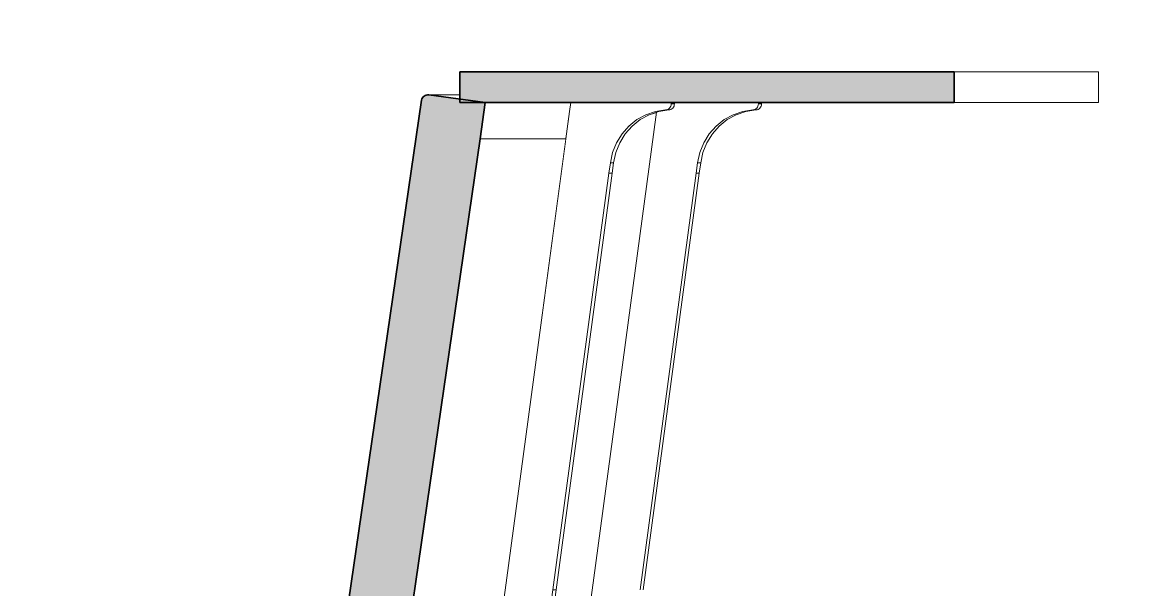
# Model space of a CAD drawing. Header units: millimetres. Extents: x -46169 to 247764, y -86316 to 18123.
# Drawn here: x 232790 to 233697, y -80873 to -80410 of the extents above; entities that cross this region are included whole.
import ezdxf

# ---------------------------------------------------------------- set-up
doc = ezdxf.new("R2010")
doc.units = ezdxf.units.MM
doc.header["$MEASUREMENT"] = 0
doc.linetypes.add('Wipeout_Contour', pattern=[1000, 0, -1000])
doc.layers.add('New_A-20-M_Roof', color=7, linetype='Continuous')
doc.layers.add('New_A-35-M_FFE_Fixed', color=7, linetype='Continuous')
doc.layers.add('New_A-35-M_FFE_Fixed_Pen_No__1', color=7, linetype='Continuous', lineweight=13)
doc.layers.add('New_A-35-M_FFE_Fixed_Pen_No__104', color=7, linetype='Continuous', lineweight=15, true_color=0xa6a6a6)
doc.layers.add('New_A-35-M_FFE_Fixed_Pen_No__44', color=7, linetype='Continuous', lineweight=35, true_color=0x444444)

# ---------------------------------------------------------------- blocks, each defined once
blk = doc.blocks.new('Section Elem_47_5', base_point=(221877.12, -83027.49))
at = {"color": 254, "linetype": 'Wipeout_Contour', "lineweight": 0, "ltscale": 988313.892279}
blk.add_wipeout([(233550.87, -80475.06), (233668.76, -80475.06), (233668.76, -80450.06), (233550.87, -80450.06)], dxfattribs=at).dxf.layer = 'New_A-35-M_FFE_Fixed'
at = {"color": 254, "linetype": 'Wipeout_Contour', "lineweight": 0, "ltscale": 986523.235694}
blk.add_wipeout([(233120.67, -80468.8), (233121.68, -80468.84), (233147.11, -80468.84), (233147.11, -80468.8)], dxfattribs=at).dxf.layer = 'New_A-35-M_FFE_Fixed'
at = {"color": 254, "linetype": 'Wipeout_Contour', "lineweight": 0, "ltscale": 987240.411422}
blk.add_wipeout([(233319.37, -80478), (233321.96, -80478), (233322.21, -80477.09), (233319.63, -80477.09)], dxfattribs=at).dxf.layer = 'New_A-35-M_FFE_Fixed'
at = {"color": 254, "linetype": 'Wipeout_Contour', "lineweight": 0, "ltscale": 987507.840678}
blk.add_wipeout([(233393.48, -80476.15), (233393.48, -80475.06), (233390.89, -80475.06), (233390.89, -80476.15)], dxfattribs=at).dxf.layer = 'New_A-35-M_FFE_Fixed'
at = {"color": 254, "linetype": 'Wipeout_Contour', "lineweight": 0, "ltscale": 987483.064029}
blk.add_wipeout([(233380.7, -80482.35), (233388.91, -80481.14), (233386.33, -80481.14), (233378.11, -80482.35)], dxfattribs=at).dxf.layer = 'New_A-35-M_FFE_Fixed'
at = {"color": 254, "linetype": 'Wipeout_Contour', "lineweight": 0, "ltscale": 987410.407706}
blk.add_wipeout([(233358.89, -80494.27), (233365.46, -80489.02), (233362.87, -80489.02), (233356.31, -80494.27)], dxfattribs=at).dxf.layer = 'New_A-35-M_FFE_Fixed'
at = {"color": 254, "linetype": 'Wipeout_Contour', "lineweight": 0, "ltscale": 987115.640525}
blk.add_wipeout([(233279.53, -80500.61), (233275.06, -80507.85), (233277.65, -80507.85), (233282.12, -80500.61)], dxfattribs=at).dxf.layer = 'New_A-35-M_FFE_Fixed'
at = {"color": 254, "linetype": 'Wipeout_Contour', "lineweight": 0, "ltscale": 987380.145368}
blk.add_wipeout([(233345.61, -80515.77), (233348.82, -80507.85), (233346.23, -80507.85), (233343.03, -80515.77)], dxfattribs=at).dxf.layer = 'New_A-35-M_FFE_Fixed'
at = {"color": 254, "linetype": 'Wipeout_Contour', "lineweight": 0, "ltscale": 987117.420367}
blk.add_wipeout([(233272.59, -80524.15), (233270, -80524.15), (233268.86, -80532.59), (233271.45, -80532.59)], dxfattribs=at).dxf.layer = 'New_A-35-M_FFE_Fixed'
at = {"color": 254, "linetype": 'Wipeout_Contour', "lineweight": 0, "ltscale": 987386.541286}
blk.add_wipeout([(233342.63, -80532.59), (233343.76, -80524.15), (233341.18, -80524.15), (233340.04, -80532.59)], dxfattribs=at).dxf.layer = 'New_A-35-M_FFE_Fixed'
at = {"layer": 'New_A-35-M_FFE_Fixed_Pen_No__1', "linetype": 'Continuous'}
for p, q in [((233668.76, -80450.06), (233550.87, -80450.06)), ((233668.76, -80450.06), (233668.76, -80475.06)), ((233668.76, -80475.06), (233550.87, -80475.06))]:
    blk.add_line(p, q, dxfattribs=at)
at = {"layer": 'New_A-35-M_FFE_Fixed_Pen_No__44', "linetype": 'Continuous'}
for q in [(233147.11, -80450.06), (233550.87, -80475.06)]:
    blk.add_line((233550.87, -80450.06), q, dxfattribs=at)
at = {"color": 254, "linetype": 'Wipeout_Contour', "lineweight": 0, "ltscale": 987239.465295}
blk.add_wipeout([(233318.95, -80478.84), (233318.39, -80479.58), (233320.98, -80479.58), (233321.54, -80478.84)], dxfattribs=at).dxf.layer = 'New_A-35-M_FFE_Fixed'
at = {"color": 254, "linetype": 'Wipeout_Contour', "lineweight": 0, "ltscale": 987430.661213}
blk.add_wipeout([(233365.46, -80489.02), (233372.8, -80485.01), (233370.21, -80485.01), (233362.87, -80489.02)], dxfattribs=at).dxf.layer = 'New_A-35-M_FFE_Fixed'
at = {"color": 254, "linetype": 'Wipeout_Contour', "lineweight": 0, "ltscale": 987499.424184}
blk.add_wipeout([(233388.91, -80481.14), (233389.82, -80481), (233387.23, -80481), (233386.33, -80481.14)], dxfattribs=at).dxf.layer = 'New_A-35-M_FFE_Fixed'
at = {"color": 254, "linetype": 'Wipeout_Contour', "lineweight": 0, "ltscale": 987125.825293}
blk.add_wipeout([(233285.13, -80494.27), (233279.53, -80500.61), (233282.12, -80500.61), (233287.72, -80494.27)], dxfattribs=at).dxf.layer = 'New_A-35-M_FFE_Fixed'
at = {"color": 254, "linetype": 'Wipeout_Contour', "lineweight": 0, "ltscale": 987394.958797}
blk.add_wipeout([(233353.29, -80500.61), (233358.89, -80494.27), (233356.31, -80494.27), (233350.7, -80500.61)], dxfattribs=at).dxf.layer = 'New_A-35-M_FFE_Fixed'
at = {"color": 254, "linetype": 'Wipeout_Contour', "lineweight": 0, "ltscale": 987111.018064}
blk.add_wipeout([(233275.06, -80507.85), (233271.85, -80515.77), (233274.44, -80515.77), (233277.65, -80507.85)], dxfattribs=at).dxf.layer = 'New_A-35-M_FFE_Fixed'
at = {"color": 254, "linetype": 'Wipeout_Contour', "lineweight": 0, "ltscale": 987381.218614}
blk.add_wipeout([(233345.61, -80515.77), (233343.03, -80515.77), (233341.18, -80524.15), (233343.76, -80524.15)], dxfattribs=at).dxf.layer = 'New_A-35-M_FFE_Fixed'
at = {"color": 254, "linetype": 'Wipeout_Contour', "lineweight": 0, "ltscale": 987256.473892}
blk.add_wipeout([(233223.02, -80872.6), (233225.6, -80872.6), (233271.45, -80532.59), (233268.86, -80532.59)], dxfattribs=at).dxf.layer = 'New_A-35-M_FFE_Fixed'
at = {"color": 254, "linetype": 'Wipeout_Contour', "lineweight": 0, "ltscale": 987509.425436}
blk.add_wipeout([(233392.72, -80478.84), (233393.13, -80478), (233390.54, -80478), (233390.13, -80478.84)], dxfattribs=at).dxf.layer = 'New_A-35-M_FFE_Fixed'
at = {"color": 254, "linetype": 'Wipeout_Contour', "lineweight": 0, "ltscale": 987233.31864}
blk.add_wipeout([(233316.91, -80480.68), (233316.05, -80481), (233318.64, -80481), (233319.5, -80480.68)], dxfattribs=at).dxf.layer = 'New_A-35-M_FFE_Fixed'
at = {"color": 254, "linetype": 'Wipeout_Contour', "lineweight": 0, "ltscale": 987455.120877}
blk.add_wipeout([(233372.8, -80485.01), (233380.7, -80482.35), (233378.11, -80482.35), (233370.21, -80485.01)], dxfattribs=at).dxf.layer = 'New_A-35-M_FFE_Fixed'
at = {"color": 254, "linetype": 'Wipeout_Contour', "lineweight": 0, "ltscale": 987141.271393}
blk.add_wipeout([(233294.29, -80489.02), (233291.7, -80489.02), (233285.13, -80494.27), (233287.72, -80494.27)], dxfattribs=at).dxf.layer = 'New_A-35-M_FFE_Fixed'
at = {"color": 254, "linetype": 'Wipeout_Contour', "lineweight": 0, "ltscale": 987384.770997}
blk.add_wipeout([(233348.82, -80507.85), (233353.29, -80500.61), (233350.7, -80500.61), (233346.23, -80507.85)], dxfattribs=at).dxf.layer = 'New_A-35-M_FFE_Fixed'
at = {"color": 254, "linetype": 'Wipeout_Contour', "lineweight": 0, "ltscale": 987112.09452}
blk.add_wipeout([(233270, -80524.15), (233272.59, -80524.15), (233274.44, -80515.77), (233271.85, -80515.77)], dxfattribs=at).dxf.layer = 'New_A-35-M_FFE_Fixed'
at = {"color": 254, "linetype": 'Wipeout_Contour', "lineweight": 0, "ltscale": 987508.609738}
blk.add_wipeout([(233392.15, -80479.58), (233392.72, -80478.84), (233390.13, -80478.84), (233389.57, -80479.58)], dxfattribs=at).dxf.layer = 'New_A-35-M_FFE_Fixed'
at = {"color": 254, "linetype": 'Wipeout_Contour', "lineweight": 0, "ltscale": 987235.920908}
blk.add_wipeout([(233317.7, -80480.21), (233316.91, -80480.68), (233319.5, -80480.68), (233320.29, -80480.21)], dxfattribs=at).dxf.layer = 'New_A-35-M_FFE_Fixed'
at = {"color": 254, "linetype": 'Wipeout_Contour', "lineweight": 0, "ltscale": 987230.280778}
blk.add_wipeout([(233316.05, -80481), (233315.15, -80481.14), (233317.74, -80481.14), (233318.64, -80481)], dxfattribs=at).dxf.layer = 'New_A-35-M_FFE_Fixed'
at = {"color": 254, "linetype": 'Wipeout_Contour', "lineweight": 0, "ltscale": 987505.064746}
blk.add_wipeout([(233390.68, -80480.68), (233391.47, -80480.21), (233388.88, -80480.21), (233388.09, -80480.68)], dxfattribs=at).dxf.layer = 'New_A-35-M_FFE_Fixed'
at = {"color": 254, "linetype": 'Wipeout_Contour', "lineweight": 0, "ltscale": 987213.921423}
blk.add_wipeout([(233315.15, -80481.14), (233306.93, -80482.35), (233309.52, -80482.35), (233317.74, -80481.14)], dxfattribs=at).dxf.layer = 'New_A-35-M_FFE_Fixed'
at = {"color": 254, "linetype": 'Wipeout_Contour', "lineweight": 0, "ltscale": 987502.462236}
blk.add_wipeout([(233389.82, -80481), (233390.68, -80480.68), (233388.09, -80480.68), (233387.23, -80481)], dxfattribs=at).dxf.layer = 'New_A-35-M_FFE_Fixed'
at = {"color": 254, "linetype": 'Wipeout_Contour', "lineweight": 0, "ltscale": 987240.280651}
blk.add_wipeout([(233318.95, -80478.84), (233321.54, -80478.84), (233321.96, -80478), (233319.37, -80478)], dxfattribs=at).dxf.layer = 'New_A-35-M_FFE_Fixed'
at = {"color": 254, "linetype": 'Wipeout_Contour', "lineweight": 0, "ltscale": 987507.138637}
blk.add_wipeout([(233391.47, -80480.21), (233392.15, -80479.58), (233389.57, -80479.58), (233388.88, -80480.21)], dxfattribs=at).dxf.layer = 'New_A-35-M_FFE_Fixed'
at = {"color": 254, "linetype": 'Wipeout_Contour', "lineweight": 0, "ltscale": 987185.979946}
blk.add_wipeout([(233299.04, -80485.01), (233301.63, -80485.01), (233309.52, -80482.35), (233306.93, -80482.35)], dxfattribs=at).dxf.layer = 'New_A-35-M_FFE_Fixed'
at = {"color": 254, "linetype": 'Wipeout_Contour', "lineweight": 0, "ltscale": 987237.994513}
blk.add_wipeout([(233318.39, -80479.58), (233317.7, -80480.21), (233320.29, -80480.21), (233320.98, -80479.58)], dxfattribs=at).dxf.layer = 'New_A-35-M_FFE_Fixed'
at = {"color": 254, "linetype": 'Wipeout_Contour', "lineweight": 0, "ltscale": 987508.998418}
blk.add_wipeout([(233393.39, -80477.09), (233393.48, -80476.15), (233390.89, -80476.15), (233390.8, -80477.09)], dxfattribs=at).dxf.layer = 'New_A-35-M_FFE_Fixed'
at = {"color": 254, "linetype": 'Wipeout_Contour', "lineweight": 0, "ltscale": 987161.5224}
blk.add_wipeout([(233299.04, -80485.01), (233291.7, -80489.02), (233294.29, -80489.02), (233301.63, -80485.01)], dxfattribs=at).dxf.layer = 'New_A-35-M_FFE_Fixed'
at = {"color": 254, "linetype": 'Wipeout_Contour', "lineweight": 0, "ltscale": 987239.852931}
blk.add_wipeout([(233319.63, -80477.09), (233322.21, -80477.09), (233322.3, -80476.15), (233319.71, -80476.15)], dxfattribs=at).dxf.layer = 'New_A-35-M_FFE_Fixed'
at = {"color": 254, "linetype": 'Wipeout_Contour', "lineweight": 0, "ltscale": 987509.556559}
blk.add_wipeout([(233393.13, -80478), (233393.39, -80477.09), (233390.8, -80477.09), (233390.54, -80478)], dxfattribs=at).dxf.layer = 'New_A-35-M_FFE_Fixed'
at = {"color": 254, "linetype": 'Wipeout_Contour', "lineweight": 0, "ltscale": 987238.694826}
blk.add_wipeout([(233322.3, -80475.06), (233319.71, -80475.06), (233319.71, -80476.15), (233322.3, -80476.15)], dxfattribs=at).dxf.layer = 'New_A-35-M_FFE_Fixed'
at = {"color": 254, "linetype": 'Wipeout_Contour', "lineweight": 0, "ltscale": 21231697.70913412}
blk.add_wipeout([(233019.28, -81664.99), (233019.28, -81665.99), (233171.96, -81665.99), (233171.96, -81659.95), (233162.11, -81658.85), (233152.33, -81655.49), (233143.47, -81650.06), (233135.92, -81642.81), (233130.02, -81634.07), (233126.05, -81624.22), (233124.19, -81613.74), (233124.52, -81603.08), (233270, -80524.15), (233271.85, -80515.77), (233275.06, -80507.85), (233279.53, -80500.61), (233285.13, -80494.27), (233291.7, -80489.02), (233299.04, -80485.01), (233306.93, -80482.35), (233315.15, -80481.14), (233316.05, -80481), (233316.91, -80480.68), (233317.7, -80480.21), (233318.39, -80479.58), (233318.95, -80478.84), (233319.37, -80478), (233319.63, -80477.09), (233319.71, -80476.15), (233319.71, -80475.06), (233237.61, -80475.06), (233133.91, -81244.11), (233132.74, -81249.34), (233130.69, -81254.26), (233127.82, -81258.73), (233124.23, -81262.6), (233120.03, -81265.74), (233115.36, -81268.06), (233110.37, -81269.49), (233105.21, -81269.97), (233055.77, -81269.97), (233055.75, -81273.59), (233055.75, -81277.22), (233055.76, -81280.88), (233055.77, -81284.47), (233055.8, -81288.09), (233055.83, -81291.72), (233055.88, -81295.34), (233055.93, -81298.97), (233056.01, -81303.64), (233056.1, -81308.32), (233056.21, -81313), (233056.34, -81317.68), (233056.48, -81322.35), (233056.64, -81327.03), (233056.81, -81331.71), (233056.97, -81335.73), (233063.44, -81336.89), (233073.11, -81338.6), (233082.8, -81340.27), (233092.48, -81341.91), (233097.84, -81343.44), (233102.81, -81346), (233107.22, -81349.5), (233110.91, -81353.8), (233113.73, -81358.75), (233115.59, -81364.17), (233116.42, -81369.86), (233116.18, -81375.61), (233084.8, -81608.29), (233082.46, -81618.73), (233078.36, -81628.58), (233072.62, -81637.52), (233065.45, -81645.26), (233057.05, -81651.54), (233047.71, -81656.19), (233037.72, -81659.03), (233027.4, -81659.99), (233024.11, -81659.99), (233023.17, -81660.09), (233022.27, -81660.37), (233021.43, -81660.83), (233020.7, -81661.46), (233020.1, -81662.21), (233019.65, -81663.08), (233019.38, -81664.02)], dxfattribs=at).dxf.layer = 'New_A-35-M_FFE_Fixed'
at = {"color": 254, "linetype": 'Wipeout_Contour', "lineweight": 0, "ltscale": 739905.696684}
blk.add_wipeout([(233121.68, -80468.84), (233147.11, -80472.27), (233147.11, -80468.84)], dxfattribs=at).dxf.layer = 'New_A-35-M_FFE_Fixed'
at = {"color": 254, "linetype": 'Wipeout_Contour', "lineweight": 0, "ltscale": 986802.230396}
blk.add_wipeout([(233167.82, -80475.06), (233163.53, -80504.78), (233233.6, -80504.78), (233237.61, -80475.06)], dxfattribs=at).dxf.layer = 'New_A-35-M_FFE_Fixed'
at = {"color": 254, "linetype": 'Wipeout_Contour', "lineweight": 0, "ltscale": 987525.529834}
blk.add_wipeout([(233294.19, -80872.6), (233296.78, -80872.6), (233342.63, -80532.59), (233340.04, -80532.59)], dxfattribs=at).dxf.layer = 'New_A-35-M_FFE_Fixed'
at = {"color": 254, "linetype": 'Wipeout_Contour', "lineweight": 0, "ltscale": 987686.810348}
blk.add_wipeout([(233223.02, -80872.6), (233124.53, -81603.08), (233127.11, -81603.08), (233225.6, -80872.6)], dxfattribs=at).dxf.layer = 'New_A-35-M_FFE_Fixed'
at = {"layer": 'New_A-35-M_FFE_Fixed_Pen_No__1', "linetype": 'Continuous'}
for p, q in [((233120.67, -80468.8), (233147.11, -80468.8)), ((233121.68, -80468.84), (233147.11, -80468.84))]:
    blk.add_line(p, q, dxfattribs=at)
at = {"layer": 'New_A-35-M_FFE_Fixed_Pen_No__44', "linetype": 'Continuous'}
blk.add_line((233147.11, -80450.06), (233147.11, -80475.06), dxfattribs=at)
at = {"color": 254, "linetype": 'Wipeout_Contour', "lineweight": 0, "ltscale": 987102.609083}
blk.add_wipeout([(233056.1, -81244.04), (233133.92, -81244.04), (233233.6, -80504.78), (233163.53, -80504.78)], dxfattribs=at).dxf.layer = 'New_A-35-M_FFE_Fixed'
at = {"layer": 'New_A-35-M_FFE_Fixed_Pen_No__104', "linetype": 'Continuous'}
blk.add_hatch(color=256, dxfattribs=at).paths.add_polyline_path([(233116.08, -80472.15), (233115.84, -80473.1), (233053.91, -80897.51), (233051.32, -80912.9), (233048.05, -80928.17), (233044.12, -80943.3), (233039.52, -80958.24), (233034.27, -80972.99), (233028.37, -80987.5), (233021.84, -81001.77), (233014.69, -81015.75), (233007.13, -81034.92), (233001.22, -81054.62), (232997, -81074.73), (232994.49, -81095.1), (232993.73, -81115.6), (232994.7, -81136.1), (232997.41, -81156.44), (233001.84, -81176.51), (233003.48, -81183.35), (233004.78, -81190.26), (233005.75, -81197.22), (233006.39, -81204.21), (233006.68, -81211.23), (233006.64, -81218.25), (233006.25, -81225.26), (233005.53, -81232.25), (233005.51, -81233.22), (233005.67, -81234.18), (233006.03, -81235.08), (233006.56, -81235.91), (233007.25, -81236.61), (233008.06, -81237.18), (233008.98, -81237.59), (233009.95, -81237.81), (233056.1, -81244.04), (233163.53, -80504.78), (233167.82, -80475.06), (233121.68, -80468.84), (233120.67, -80468.8), (233119.66, -80468.95), (233118.71, -80469.29), (233117.85, -80469.8), (233117.1, -80470.47), (233116.5, -80471.26)])
at = {"layer": 'New_A-35-M_FFE_Fixed_Pen_No__44', "linetype": 'Continuous', "flags": 128}
for points in [[(233167.82, -80475.06), (233121.68, -80468.84), (233120.67, -80468.8), (233119.66, -80468.95), (233118.71, -80469.29), (233117.85, -80469.8), (233117.1, -80470.47), (233116.5, -80471.26), (233116.08, -80472.15), (233115.84, -80473.1), (233053.91, -80897.51)], [(233167.82, -80475.06), (233163.53, -80504.78), (233056.1, -81244.04)]]:
    blk.add_lwpolyline(points, dxfattribs=at)
at = {"color": 254, "linetype": 'Wipeout_Contour', "lineweight": 0, "ltscale": 8146099.98645626}
blk.add_wipeout([(233260.28, -80834.8), (233192.43, -81337.99), (233231.44, -81337.99), (233341.18, -80524.15), (233343.03, -80515.77), (233346.23, -80507.85), (233350.7, -80500.61), (233356.31, -80494.27), (233362.87, -80489.02), (233370.21, -80485.01), (233378.11, -80482.35), (233386.33, -80481.14), (233387.23, -80481), (233388.09, -80480.68), (233388.88, -80480.21), (233389.57, -80479.58), (233390.13, -80478.84), (233390.54, -80478), (233390.8, -80477.09), (233390.89, -80476.15), (233390.89, -80475.06), (233322.3, -80475.06), (233322.3, -80476.15), (233322.21, -80477.09), (233321.96, -80478), (233321.54, -80478.84), (233320.98, -80479.58), (233320.29, -80480.21), (233319.5, -80480.68), (233318.64, -80481), (233317.74, -80481.14), (233309.52, -80482.35), (233307.72, -80482.96)], dxfattribs=at).dxf.layer = 'New_A-35-M_FFE_Fixed'
at = {"layer": 'New_A-35-M_FFE_Fixed_Pen_No__104', "linetype": 'Continuous'}
blk.add_hatch(color=256, dxfattribs=at).paths.add_polyline_path([(233550.87, -80475.06), (233550.87, -80450.06), (233147.11, -80450.06), (233147.11, -80475.06)])
at = {"layer": 'New_A-35-M_FFE_Fixed_Pen_No__1', "linetype": 'Continuous'}
for p, q in [((233318.39, -80479.58), (233317.7, -80480.21)), ((233318.95, -80478.84), (233318.39, -80479.58)), ((233319.37, -80478), (233318.95, -80478.84)), ((233319.63, -80477.09), (233319.37, -80478)), ((233319.71, -80476.15), (233319.63, -80477.09)), ((233319.71, -80475.06), (233319.71, -80476.15)), ((233319.71, -80476.15), (233322.3, -80476.15)), ((233320.98, -80479.58), (233320.29, -80480.21)), ((233321.54, -80478.84), (233320.98, -80479.58)), ((233321.96, -80478), (233321.54, -80478.84)), ((233322.21, -80477.09), (233321.96, -80478)), ((233322.3, -80476.15), (233322.21, -80477.09)), ((233322.3, -80475.06), (233322.3, -80476.15)), ((233388.88, -80480.21), (233389.57, -80479.58)), ((233389.57, -80479.58), (233390.13, -80478.84)), ((233390.13, -80478.84), (233390.54, -80478)), ((233390.54, -80478), (233390.8, -80477.09)), ((233390.8, -80477.09), (233390.89, -80476.15)), ((233390.89, -80476.15), (233390.89, -80475.06)), ((233393.48, -80476.15), (233390.89, -80476.15)), ((233391.47, -80480.21), (233392.15, -80479.58)), ((233392.15, -80479.58), (233392.72, -80478.84)), ((233392.72, -80478.84), (233393.13, -80478)), ((233393.13, -80478), (233393.39, -80477.09)), ((233393.39, -80477.09), (233393.48, -80476.15)), ((233393.48, -80476.15), (233393.48, -80475.06)), ((233316.05, -80481), (233315.15, -80481.14)), ((233315.15, -80481.14), (233317.74, -80481.14)), ((233316.91, -80480.68), (233316.05, -80481)), ((233317.7, -80480.21), (233316.91, -80480.68)), ((233318.64, -80481), (233317.74, -80481.14)), ((233319.5, -80480.68), (233318.64, -80481)), ((233320.29, -80480.21), (233319.5, -80480.68)), ((233362.87, -80489.02), (233370.21, -80485.01)), ((233365.46, -80489.02), (233372.8, -80485.01)), ((233370.21, -80485.01), (233378.11, -80482.35)), ((233372.8, -80485.01), (233380.7, -80482.35)), ((233378.11, -80482.35), (233386.33, -80481.14)), ((233380.7, -80482.35), (233388.91, -80481.14)), ((233386.33, -80481.14), (233387.23, -80481)), ((233388.91, -80481.14), (233386.33, -80481.14)), ((233387.23, -80481), (233388.09, -80480.68)), ((233388.09, -80480.68), (233388.88, -80480.21)), ((233388.91, -80481.14), (233389.82, -80481)), ((233389.82, -80481), (233390.68, -80480.68)), ((233390.68, -80480.68), (233391.47, -80480.21)), ((233350.7, -80500.61), (233356.31, -80494.27)), ((233353.29, -80500.61), (233358.89, -80494.27)), ((233356.31, -80494.27), (233362.87, -80489.02)), ((233358.89, -80494.27), (233365.46, -80489.02)), ((233346.23, -80507.85), (233350.7, -80500.61)), ((233348.82, -80507.85), (233353.29, -80500.61)), ((233341.18, -80524.15), (233343.03, -80515.77)), ((233343.03, -80515.77), (233346.23, -80507.85)), ((233343.76, -80524.15), (233345.61, -80515.77)), ((233345.61, -80515.77), (233348.82, -80507.85)), ((233340.04, -80532.59), (233341.18, -80524.15)), ((233343.76, -80524.15), (233341.18, -80524.15)), ((233342.63, -80532.59), (233343.76, -80524.15)), ((233342.63, -80532.59), (233340.04, -80532.59))]:
    blk.add_line(p, q, dxfattribs=at)
at = {"layer": 'New_A-35-M_FFE_Fixed_Pen_No__44', "linetype": 'Continuous'}
blk.add_line((233550.87, -80475.06), (233147.11, -80475.06), dxfattribs=at)
at = {"color": 254, "linetype": 'Wipeout_Contour', "lineweight": 0, "ltscale": 2715028.249915966}
blk.add_wipeout([(233272.59, -80524.15), (233175.51, -81244.11), (233205.08, -81244.11), (233260.28, -80834.8), (233307.72, -80482.96), (233301.63, -80485.01), (233294.29, -80489.02), (233287.72, -80494.27), (233282.12, -80500.61), (233277.65, -80507.85), (233274.44, -80515.77)], dxfattribs=at).dxf.layer = 'New_A-35-M_FFE_Fixed'
at = {"layer": 'New_A-35-M_FFE_Fixed_Pen_No__1', "linetype": 'Continuous'}
for p, q in [((233236.61, -80482.49), (233237.61, -80475.06)), ((233211.2, -80670.91), (233236.61, -80482.49)), ((233307.72, -80482.96), (233282.38, -80670.91)), ((233299.04, -80485.01), (233291.7, -80489.02)), ((233301.63, -80485.01), (233294.29, -80489.02)), ((233306.93, -80482.35), (233299.04, -80485.01)), ((233309.52, -80482.35), (233301.63, -80485.01)), ((233315.15, -80481.14), (233306.93, -80482.35)), ((233317.74, -80481.14), (233309.52, -80482.35)), ((233285.13, -80494.27), (233279.53, -80500.61)), ((233287.72, -80494.27), (233282.12, -80500.61)), ((233291.7, -80489.02), (233285.13, -80494.27)), ((233294.29, -80489.02), (233287.72, -80494.27)), ((233163.53, -80504.78), (233233.63, -80504.78)), ((233279.53, -80500.61), (233275.06, -80507.85)), ((233282.12, -80500.61), (233277.65, -80507.85)), ((233271.85, -80515.77), (233270, -80524.15)), ((233275.06, -80507.85), (233271.85, -80515.77)), ((233274.44, -80515.77), (233272.59, -80524.15)), ((233277.65, -80507.85), (233274.44, -80515.77)), ((233270, -80524.15), (233268.86, -80532.59)), ((233270, -80524.15), (233272.59, -80524.15)), ((233272.59, -80524.15), (233271.45, -80532.59)), ((233268.86, -80532.59), (233223.02, -80872.6)), ((233271.45, -80532.59), (233225.6, -80872.6)), ((233268.86, -80532.59), (233271.45, -80532.59)), ((233294.19, -80872.6), (233340.04, -80532.59)), ((233296.78, -80872.6), (233342.63, -80532.59)), ((233184.75, -80867.07), (233211.2, -80670.91)), ((233282.38, -80670.91), (233255.92, -80867.07)), ((233140.13, -81198.01), (233184.75, -80867.07)), ((233255.92, -80867.07), (233211.3, -81198.01)), ((233223.02, -80872.6), (233124.52, -81603.08)), ((233225.6, -80872.6), (233127.11, -81603.08)), ((233223.02, -80872.6), (233225.6, -80872.6))]:
    blk.add_line(p, q, dxfattribs=at)
blk = doc.blocks.new('Section Elem_81_5', base_point=(221877.12, -83027.49))
at = {"color": 254, "linetype": 'Wipeout_Contour', "lineweight": 0, "ltscale": 997328.976935}
blk.add_wipeout([(240783.96, -79427.49), (230618.33, -82957.6), (230624.49, -82975.35), (240841.25, -79427.49)], dxfattribs=at).dxf.layer = 'New_A-20-M_Roof'

msp = doc.modelspace()

# ---------------------------------------------------------------- block references
at = {"layer": 'New_A-35-M_FFE_Fixed'}
msp.add_blockref('Section Elem_47_5', (221877.12, -83027.49), dxfattribs=at)

# ---------------------------------------------------------------- next in the draw order: block references
at = {"layer": 'New_A-20-M_Roof'}
msp.add_blockref('Section Elem_81_5', (221877.12, -83027.49), dxfattribs=at)

doc.saveas('drawing.dxf')
